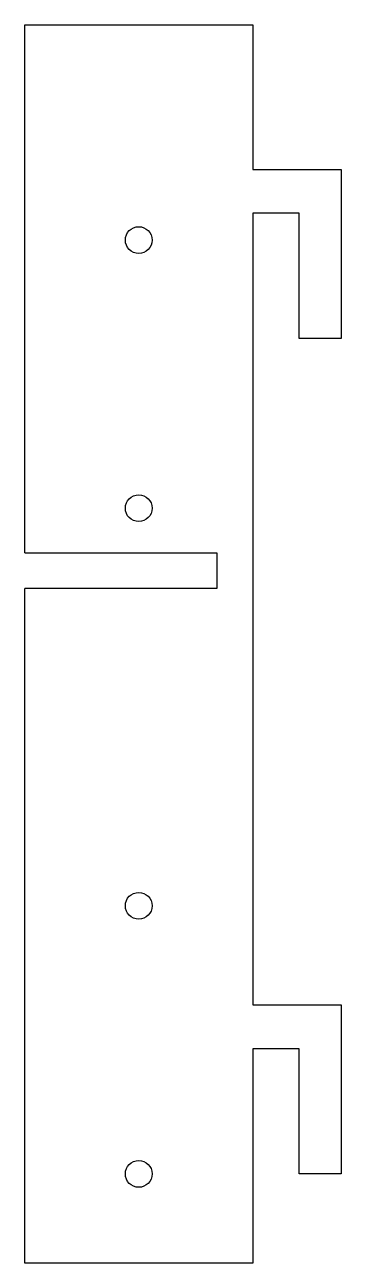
# Model space of a CAD drawing. Header units: millimetres. Extents: x 0 to 35, y 0 to 139.
import ezdxf

# ---------------------------------------------------------------- set-up
doc = ezdxf.new("R2010")
doc.units = ezdxf.units.MM
doc.layers.get('0').update_dxf_attribs({"linetype": 'CONTINUOUS'})

msp = doc.modelspace()

# ---------------------------------------------------------------- linework, layer by layer
for p, q in [((0, 138.6), (25.5, 138.6)), ((0, 79.5), (0, 138.6)), ((25.5, 138.6), (25.5, 122.4)), ((25.5, 122.4), (35.4, 122.4)), ((35.4, 122.4), (35.4, 117.5)), ((30.7, 117.5), (25.5, 117.5)), ((25.5, 117.5), (25.5, 28.9)), ((30.7, 103.5), (30.7, 117.5)), ((35.4, 117.5), (35.4, 103.5)), ((35.4, 103.5), (30.7, 103.5)), ((0, 79.5), (21.5, 79.5)), ((21.5, 79.5), (21.5, 75.5)), ((21.5, 75.5), (0, 75.5)), ((0, 0), (0, 75.5)), ((25.5, 28.9), (35.4, 28.9)), ((35.4, 28.9), (35.4, 24)), ((30.7, 24), (25.5, 24)), ((25.5, 24), (25.5, 0)), ((30.7, 10), (30.7, 24)), ((35.4, 24), (35.4, 10)), ((35.4, 10), (30.7, 10)), ((25.5, 0), (0, 0))]:
    msp.add_line(p, q)
for centre in [(12.75, 114.5), (12.75, 84.5), (12.75, 40), (12.75, 10)]:
    msp.add_circle(centre, 1.5)

doc.saveas('drawing.dxf')
